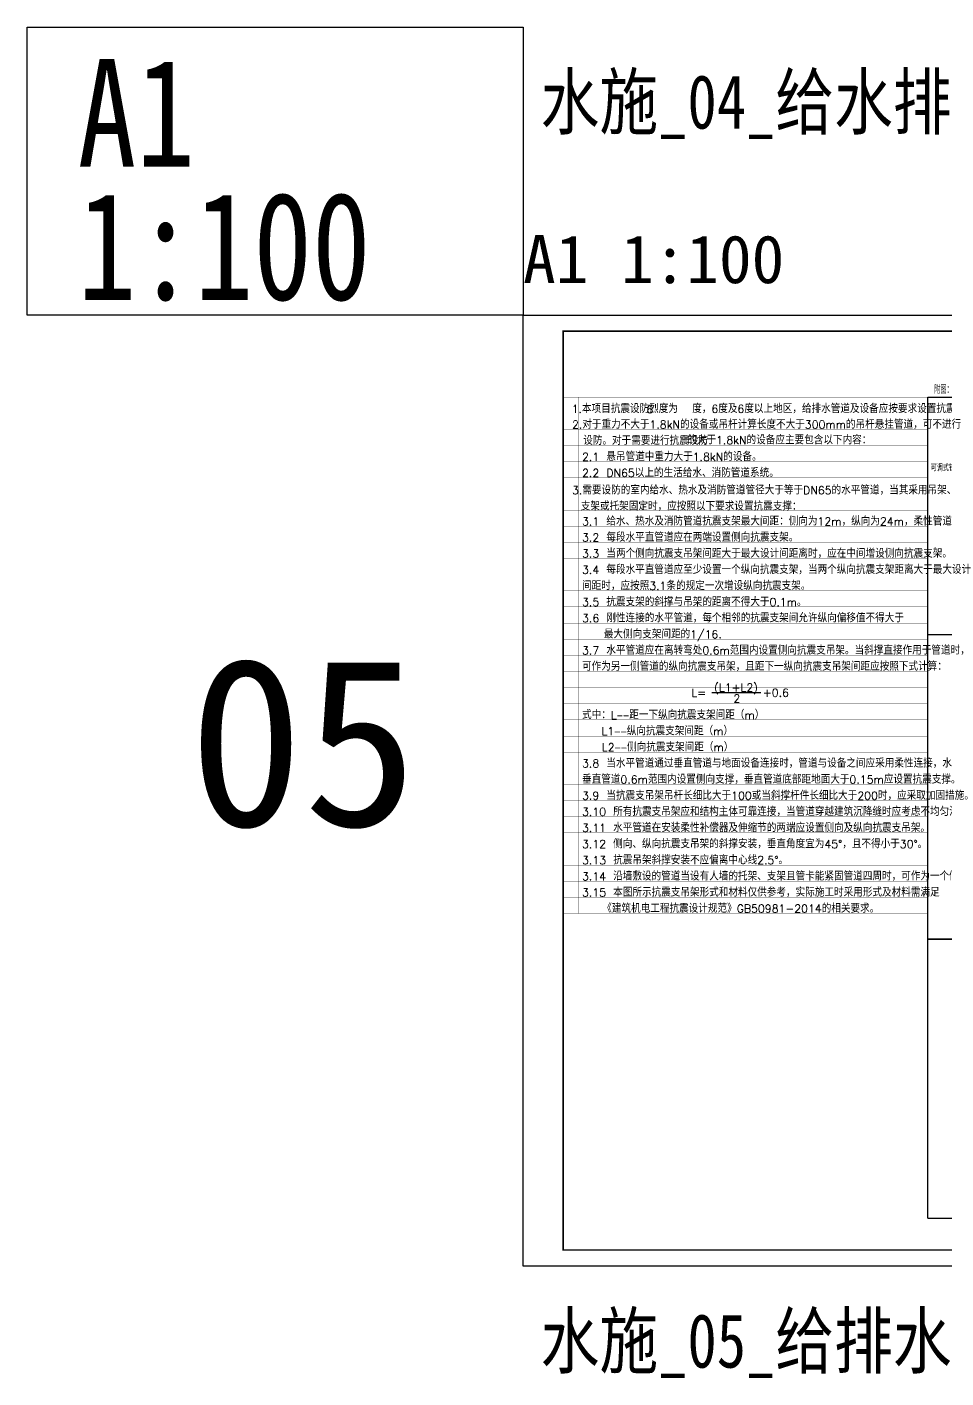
# Model space of a CAD drawing. Extents: x 27938 to 1507990, y 110129 to 923079.
# Drawn here: x 461037 to 518470, y 325863 to 410257 of the extents above; entities that cross this region are included whole.
import ezdxf

# ---------------------------------------------------------------- set-up
doc = ezdxf.new("R2010")
doc.units = 0
doc.header["$LTSCALE"] = 1000
doc.header["$MEASUREMENT"] = 0
for name, color, linetype in [('0s_水标注', 7, 'Continuous'), ('DIM_SYMB', 3, 'Continuous'), ('W_DIM', 4, 'Continuous'), ('WP_TEXTLINE', 107, 'Continuous'), ('图框', 140, 'Continuous'), ('导图字', 7, 'Continuous')]:
    doc.layers.add(name, color=color, linetype=linetype)
doc.layers.add('A-文字', color=3, linetype='Continuous', lineweight=30)
doc.layers.add('yichutu', color=7, linetype='Continuous', true_color=0xffffff, plot=False)
doc.styles.add('_TCH_LABEL', font='simhei.ttf')
doc.styles.add('C', font='simhei.ttf')
doc.styles.add('HZ', font='txt', dxfattribs={"bigfont": 'hztxt'})
doc.styles.add('wwp100', font='txt.shx', dxfattribs={"width": 0.7, "height": 400, "bigfont": 'hztxt.shx'})
doc.styles.add('黑体', font='simhei.ttf')

# ---------------------------------------------------------------- blocks, each defined once
blk = doc.blocks.new('TK')
at = {"layer": '图框'}
blk.add_lwpolyline([(465375, 548714), (549475, 548714), (549475, 489314), (465375, 489314)], close=True, dxfattribs=at)
blk.add_lwpolyline([(465375, 548714), (549475, 548714), (549475, 489314), (465375, 489314)], close=True, dxfattribs=at)
at = {"layer": '图框', "const_width": 100}
blk.add_lwpolyline([(548475, 490314), (548475, 547714), (467875, 547714), (467875, 490314)], close=True, dxfattribs=at)
blk = doc.blocks.new('yct-841-594-84100-59399.9999999999-100-1000.0')
at = {"layer": 'yichutu', "color": 7, "true_color": 0xffffff}
blk.add_lwpolyline([(0, 0), (0, 59400), (84100, 59400), (84100, 0)], close=True, dxfattribs=at)
at = {"layer": 'yichutu', "color": 7, "true_color": 0xffffff, "style": '_TCH_LABEL'}
blk.add_text('A1 1:100', height=3000, dxfattribs=at).set_placement((0, 61400))

msp = doc.modelspace()

# ---------------------------------------------------------------- linework, layer by layer
at = {"color": 7}
for p, q in [((517334.1, 353268), (517334.1, 372277.4)), ((541415.9, 372277.4), (517338.3, 372281.4)), ((517334.1, 353268), (564151, 353268)), ((541411.2, 353268), (517334.1, 353268)), ((517334.1, 335847.7), (517334.1, 353268)), ((517331.7, 335847.7), (564148.6, 335847.7))]:
    msp.add_line(p, q, dxfattribs=at)
msp.add_lwpolyline([(517334.1, 387132.7), (530011.3, 387132.7), (530011.3, 372277.4), (517334.1, 372277.4)], close=True)
at = {"layer": '0s_水标注', "const_width": 18}
for points in [[(494556.7, 387132.7), (494556.7, 356892.7)], [(495496.9, 387132.7), (495496.9, 354876.7)], [(517334.1, 367980.7), (494556.7, 367980.7)], [(517334.1, 366972.7), (494556.7, 366972.7)], [(517334.1, 365964.7), (494556.7, 365964.7)], [(517334.1, 364956.7), (494556.7, 364956.7)], [(517334.1, 363948.7), (494556.7, 363948.7)], [(517334.1, 362940.7), (494556.7, 362940.7)], [(517334.1, 361932.7), (494556.7, 361932.7)], [(517334.1, 360924.7), (494556.7, 360924.7)], [(517334.1, 359916.7), (494556.7, 359916.7)], [(517334.1, 359916.7), (494556.7, 359916.7)], [(517334.1, 358908.7), (494556.7, 358908.7)], [(517334.1, 357900.7), (494556.7, 357900.7)], [(517334.1, 356892.7), (494556.7, 356892.7)], [(517334.1, 355884.7), (494556.7, 355884.7)], [(517334.1, 354876.7), (494556.7, 354876.7)]]:
    msp.add_lwpolyline(points, dxfattribs=at)
at = {"layer": '0s_水标注'}
msp.add_lwpolyline([(503841.9, 368694.2), (506898.3, 368694.2)], dxfattribs=at)
at = {"layer": 'A-文字'}
msp.add_lwpolyline([(494536.9, 391257), (565141, 391257), (565141, 333855.3), (494536.9, 333855.3)], close=True, dxfattribs=at)
at = {"layer": 'WP_TEXTLINE'}
for points, const_width in [([(517334.1, 387132.7), (494556.7, 387132.7)], 18), ([(517334.1, 387132.7), (494556.7, 387132.7)], 15), ([(517334.1, 387132.7), (517334.1, 354876.7)], 18), ([(517334.1, 386124.7), (494556.7, 386124.7)], 18), ([(517334.1, 385116.7), (494556.7, 385116.7)], 18), ([(517334.1, 384108.7), (494556.7, 384108.7)], 18), ([(517334.1, 383100.7), (494556.7, 383100.7)], 18), ([(517334.1, 382092.7), (494556.7, 382092.7)], 18), ([(517334.1, 381084.7), (494556.7, 381084.7)], 18), ([(517334.1, 380076.7), (494556.7, 380076.7)], 18), ([(517334.1, 379068.7), (494556.7, 379068.7)], 18), ([(517334.1, 378060.7), (494556.7, 378060.7)], 18), ([(517334.1, 377052.7), (494556.7, 377052.7)], 18), ([(517334.1, 376044.7), (494556.7, 376044.7)], 18), ([(517334.1, 375036.7), (494556.7, 375036.7)], 18), ([(517334.1, 374028.7), (494556.7, 374028.7)], 18), ([(517334.1, 373020.7), (494556.7, 373020.7)], 18), ([(517334.1, 372012.7), (494556.7, 372012.7)], 18), ([(517334.1, 371004.7), (494556.7, 371004.7)], 18), ([(517334.1, 369996.7), (494556.7, 369996.7)], 18), ([(517334.1, 368988.7), (494556.7, 368988.7)], 18)]:
    msp.add_lwpolyline(points, dxfattribs=dict(at, const_width=const_width))
at = {"layer": '图框', "color": 2}
msp.add_lwpolyline([(492036.9, 392257), (461036.9, 392257), (461036.9, 410257), (492036.9, 410257)], close=True, dxfattribs=at)

# ---------------------------------------------------------------- block references
msp.add_blockref('TK', (26661.9, -156456.7))
at = {"layer": 'yichutu'}
msp.add_blockref('yct-841-594-84100-59399.9999999999-100-1000.0', (492036.9, 332857), dxfattribs=at)

# ---------------------------------------------------------------- texts
at = {"style": 'HZ', "width": 0.6}
msp.add_text('附图：抗震吊支架安装详图', height=479.971, dxfattribs=at).set_placement((517732.2, 387351.6))
at = {"layer": '0s_水标注', "style": 'HZ'}
for s, p in [('1.本项目抗震设防烈度为  度，6度及6度以上地区，给排水管道及设备应按要求设置抗震支架系统。', (495076.1, 386151.6)), ('6', (499743.5, 386124.7)), ('2.对于重力不大于1.8kN的设备或吊杆计算长度不大于300mm的吊杆悬挂管道，可不进行 ', (495097.8, 385169.9)), ('设防。对于需要进行抗震设防', (495797.8, 384161.9)), ('的大于1.8kN的设备应主要包含以下内容：', (502299.6, 384196.6)), ('2.1 悬吊管道中重力大于1.8kN的设备。', (495725.8, 383156.2)), ('2.2 DN65以上的生活给水、消防管道系统。', (495725.8, 382148.2)), ('3.需要设防的室内给水、热水及消防管道管径大于等于DN65的水平管道，当其采用吊架、 ', (495097.8, 381064.4)), ('支架或托架固定时，应按照以下要求设置抗震支撑：', (495644.8, 380056.4)), ('3.1 给水、热水及消防管道抗震支架最大间距：侧向为12m，纵向为24m，柔性管道减半。', (495725.8, 379124.2)), ('3.2 每段水平直管道应在两端设置侧向抗震支架。', (495725.8, 378116.2)), ('3.3 当两个侧向抗震支吊架间距大于最大设计间距离时，应在中间增设侧向抗震支架。', (495725.8, 377108.2)), ('3.4 每段水平直管道应至少设置一个纵向抗震支架，当两个纵向抗震支架距离大于最大设计 ', (495725.8, 376100.2)), ('间距时，应按照3.1条的规定一次增设纵向抗震支架。', (495725.8, 375092.2)), ('3.5 抗震支架的斜撑与吊架的距离不得大于0.1m。', (495725.8, 374084.2)), ('3.6 刚性连接的水平管道，每个相邻的抗震支架间允许纵向偏移值不得大于 ', (495725.8, 373076.2)), ('最大侧向支架间距的1/16.', (497085.8, 372068.2)), ('3.7 水平管道应在离转弯处0.6m范围内设置侧向抗震支吊架。当斜撑直接作用于管道时， ', (495725.8, 371060.2)), ('可作为另一侧管道的纵向抗震支吊架，且距下一纵向抗震支吊架间距应按照下式计算：', (495725.8, 370052.2)), ('L=', (502556.3, 368420.8)), ('(L1+L2)', (503978.9, 368742.8)), ('+0.6', (507024.4, 368420.8)), ('2', (505178.8, 368057.7)), ('式中：L——距一下纵向抗震支架间距（m）', (495725.8, 367028.2)), ('L1——纵向抗震支架间距（m）', (496943.1, 366020.2)), ('L2——侧向抗震支架间距（m）', (496960.1, 365012.2)), ('3.8 当水平管道通过垂直管道与地面设备连接时，管道与设备之间应采用柔性连接，水平管道距 ', (495725.8, 364004.2)), ('垂直管道0.6m范围内设置侧向支撑，垂直管道底部距地面大于0.15m应设置抗震支撑。', (495725.8, 362996.2)), ('3.9 当抗震支吊架吊杆长细比大于100或当斜撑杆件长细比大于200时，应采取加固措施。', (495725.8, 361988.2)), ('3.10 所有抗震支吊架应和结构主体可靠连接，当管道穿越建筑沉降缝时应考虑不均匀沉降的影响。', (495725.8, 360980.2)), ('3.11 水平管道在安装柔性补偿器及伸缩节的两端应设置侧向及纵向抗震支吊架。', (495725.8, 359972.2)), ('3.12 侧向、纵向抗震支吊架的斜撑安装，垂直角度宜为45°，且不得小于30°。', (495725.8, 358964.2)), ('3.13 抗震吊架斜撑安装不应偏离中心线2.5°。', (495725.8, 357956.2)), ('3.14 沿墙敷设的管道当设有人墙的托架、支架且管卡能紧固管道四周时，可作为一个侧向抗震支撑。', (495725.8, 356948.2)), ('3.15 本图所示抗震支吊架形式和材料仅供参考，实际施工时采用形式及材料需满足 ', (495725.8, 355940.2)), ('《建筑机电工程抗震设计规范》GB50981-2014的相关要求。', (496988.3, 354932.2))]:
    msp.add_text(s, height=500, dxfattribs=at).set_placement(p)
at = {"layer": 'DIM_SYMB', "color": 6, "style": 'C'}
msp.add_text('05', height=10514.77, dxfattribs=at).set_placement((471153.9, 360340.8))
at = {"layer": 'W_DIM', "color": 7, "style": 'wwp100', "width": 0.7}
msp.add_text('可调式铰链A', height=400, dxfattribs=at).set_placement((517519.4, 382514.4))
at = {"layer": '图框', "color": 2, "style": '黑体', "width": 0.8}
for s, p in [('A1', (464200.1, 401539.7)), ('1:100', (464200.1, 393213.6))]:
    msp.add_text(s, height=6729.45, dxfattribs=at).set_placement(p)
at = {"layer": '导图字', "color": 1, "style": '黑体', "width": 0.8}
for s, p in [('水施_04_给水排水施工图设计说明（三）_A1', (493137.9, 403908.6)), ('水施_05_给排水抗震设计说明及支架安装示意图_A1', (493137.9, 326508.6))]:
    msp.add_text(s, height=3364.726, dxfattribs=at).set_placement(p)

doc.saveas('drawing.dxf')
